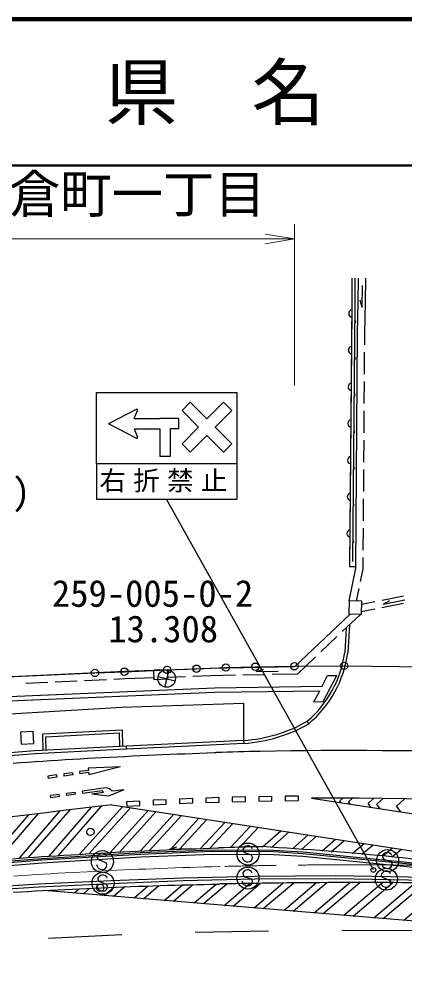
# Model space of a CAD drawing. Units: millimetres, scale not verified. Extents: x 40000 to 680000, y 20000 to 380000.
# Drawn here: x 302286 to 328586, y 315218 to 380000 of the extents above; entities that cross this region are included whole.
import ezdxf
from ezdxf.enums import TextEntityAlignment as Align

# ---------------------------------------------------------------- set-up
doc = ezdxf.new("R2010")
doc.units = ezdxf.units.MM
doc.header["$LTSCALE"] = 1000
doc.linetypes.add('CHAIN', pattern=[18.5, 12, -1.5, 3.5, -1.5])
for name, color, linetype, lineweight in [('M-BGD', 7, 'Continuous', 25), ('M-BMK', 2, 'CHAIN', 13), ('M-BMK-ROW', 30, 'Continuous', 25), ('M-BMK-SRVR', 3, 'Continuous', 25), ('M-STR-HTXT', 7, 'Continuous', 13), ('M-STR-STRC', 7, 'Continuous', 25), ('M-STR-STRD', 7, 'Continuous', 25), ('M-TTL', 2, 'Continuous', 140), ('M-TTL-LINE', 7, 'Continuous', 50)]:
    doc.layers.add(name, color=color, linetype=linetype, lineweight=lineweight)
doc.layers.add('M-BMK-HTXT', color=7, linetype='Continuous')
doc.layers.add('M-TTL-TXT', color=7, linetype='Continuous')
doc.styles.add('ＭＳ ゴシック', font='')
doc.styles.get('ＭＳ ゴシック').set_extended_font_data('MS Gothic')

# ---------------------------------------------------------------- blocks, each defined once
blk = doc.blocks.new('open_arrow')
at = {"color": 0, "linetype": 'Continuous', "lineweight": -2}
blk.add_lwpolyline([(7.5, 1.25), (0, 0), (7.5, -1.25)], dxfattribs=at)

msp = doc.modelspace()

# ---------------------------------------------------------------- linework, layer by layer
at = {"layer": 'M-BGD'}
for p, q in [((324974, 362323), (324956, 360693)), ((325179, 362323), (325165, 360461)), ((325406, 360680), (325424, 362323)), ((325906, 360675), (325924, 362322)), ((325678, 360329), (325694, 361829)), ((324956, 360693), (324813, 342678)), ((324956, 360693), (324955, 360107)), ((325165, 360461), (325009, 343008)), ((325347, 358581), (325406, 360680)), ((325678, 360329), (325533, 360830)), ((325847, 358578), (325906, 360675)), ((324955, 360107), (324812, 342651)), ((325234, 342549), (325347, 358581)), ((325842, 357788), (325847, 358578)), ((325827, 355788), (325838, 357288)), ((325813, 353788), (325824, 355288)), ((325799, 351788), (325810, 353288)), ((325785, 349788), (325796, 351288)), ((325771, 347788), (325782, 349288)), ((325757, 345788), (325768, 347288)), ((325743, 343788), (325754, 345288)), ((325734, 342498), (325739, 343288)), ((324783, 340322), (325234, 342549)), ((325235, 342647), (324812, 342651)), ((325562, 341648), (325734, 342498)), ((325291, 340309), (325463, 341158)), ((324783, 340322), (324760, 339422)), ((325646, 340299), (324783, 340322)), ((325623, 339400), (325646, 340299)), ((325641, 340105), (326529, 340281)), ((327013, 339867), (328485, 340158)), ((327020, 340378), (328491, 340669)), ((327095, 340104), (328566, 340395)), ((327095, 340104), (327556, 340348)), ((325628, 339593), (326523, 339770)), ((324843, 339420), (321050, 335830)), ((325551, 339401), (324310, 338227)), ((325623, 339400), (324760, 339422)), ((324588, 338490), (324484, 336796)), ((324801, 338692), (324683, 336777)), ((323947, 337883), (322857, 336852)), ((322494, 336508), (321253, 335334)), ((312387, 335624), (311474, 335589)), ((311500, 334939), (311474, 335589)), ((312387, 335624), (312413, 334975)), ((315317, 335707), (312388, 335601)), ((321050, 335830), (315317, 335707)), ((318440, 335499), (318937, 335660)), ((309490, 335497), (299480, 335035)), ((308255, 334939), (306757, 334870)), ((309510, 334997), (308755, 334962)), ((311475, 335568), (309490, 335497)), ((311495, 335069), (309510, 334997)), ((312413, 334975), (311500, 334939)), ((313620, 335145), (312408, 335102)), ((315332, 335207), (314120, 335164)), ((317043, 335244), (315332, 335207)), ((319042, 335287), (317543, 335255)), ((318440, 335499), (319940, 335531)), ((321253, 335334), (319542, 335297)), ((322931, 334495), (323308, 335222)), ((323013, 333457), (323936, 335240)), ((323308, 335222), (323936, 335240)), ((301587, 333804), (315619, 334392)), ((304259, 334755), (302761, 334686)), ((306257, 334847), (304759, 334778)), ((315619, 334392), (322931, 334495)), ((301604, 333505), (315628, 334092)), ((315628, 334092), (322774, 334193)), ((322384, 333440), (322774, 334193)), ((309296, 333039), (301653, 332606)), ((317607, 333312), (309296, 333039)), ((317607, 330826), (317607, 333312)), ((322384, 333440), (323013, 333457)), ((322028, 331939), (321929, 332112)), ((302416, 331399), (303244, 331444)), ((302463, 330550), (302416, 331399)), ((303290, 330596), (303244, 331444)), ((303900, 331250), (309327, 331538)), ((303938, 330116), (303900, 331250)), ((304106, 331061), (309134, 331328)), ((304138, 330123), (304106, 331061)), ((309166, 330391), (309134, 331328)), ((309366, 330398), (309327, 331538)), ((302463, 330550), (303290, 330596)), ((309607, 330410), (303370, 330087)), ((309618, 330210), (309607, 330410)), ((317610, 330803), (309608, 330410)), ((317620, 330604), (309618, 330210)), ((317620, 330604), (317610, 330803)), ((303370, 330087), (293059, 329269)), ((303383, 329887), (293074, 329070)), ((309618, 330210), (303383, 329887)), ((310560, 323159), (315477, 323342)), ((312542, 323379), (313036, 323548)), ((312542, 323379), (314041, 323435)), ((315477, 323342), (319631, 323325)), ((319631, 323325), (321645, 323200)), ((295910, 322127), (303833, 322754)), ((303833, 322754), (310560, 323159)), ((321645, 323200), (336593, 321731))]:
    msp.add_line(p, q, dxfattribs=at)
for centre in [(307149, 324566), (307820, 320755)]:
    msp.add_circle(centre, 250, dxfattribs=at)
for centre, radius, start, end in [((325006, 359918), 256, 102.22424, 256.86347), ((325155, 359354), 75, 269.48827, 89.48827), ((324986, 357418), 256, 102.22424, 256.86347), ((325133, 356854), 75, 269.48827, 89.48827), ((324966, 354918), 256, 102.22424, 256.86347), ((325111, 354354), 75, 269.48827, 89.48827), ((324946, 352418), 256, 102.22424, 256.86347), ((325088, 351854), 75, 269.48827, 89.48827), ((324926, 349918), 256, 102.22424, 256.86347), ((325066, 349354), 75, 269.48827, 89.48827), ((324907, 347418), 256, 102.22424, 256.86347), ((325044, 346854), 75, 269.48827, 89.48827), ((324887, 344918), 256, 102.22424, 256.86347), ((325021, 344354), 75, 269.48827, 89.48827), ((317007, 337835), 7549, 310.69664, 352.08874), ((317033, 337827), 7722, 310.31103, 352.18311), ((316916, 340875), 10096, 273.92196, 299.77453), ((316916, 340875), 10296, 273.92196, 299.77453)]:
    msp.add_arc(centre, radius, start, end, dxfattribs=at)
at = {"layer": 'M-BMK'}
msp.add_lwpolyline([(301936, 321557), (302434, 321590), (302933, 321621), (303433, 321652), (303932, 321683), (304431, 321713), (304930, 321742), (305429, 321770), (305928, 321798), (306428, 321825), (306927, 321851), (307426, 321876), (307926, 321901), (308425, 321926), (308924, 321949), (309424, 321972), (309923, 321994), (310423, 322016), (310923, 322036), (311422, 322057), (311922, 322076), (312421, 322094), (312921, 322112), (313421, 322130), (313921, 322146), (314420, 322162), (314920, 322177), (315420, 322191), (315920, 322205), (315987, 322206)], dxfattribs=at)
msp.add_arc((324895, -17677), 340000, 54.28853, 91.50122, dxfattribs=at)
at = {"layer": 'M-BMK-ROW'}
for p, q in [((309467, 335492), (312385, 335613)), ((312385, 335613), (314382, 335697)), ((314382, 335697), (316386, 335777)), ((316386, 335777), (318394, 335832)), ((318394, 335832), (321050, 335860)), ((321050, 335860), (324439, 335891)), ((324439, 335891), (334249, 335753)), ((301464, 335151), (307461, 335403)), ((307461, 335403), (309467, 335492))]:
    msp.add_line(p, q, dxfattribs=at)
for centre in [(307461, 335403), (309467, 335492), (312385, 335613), (314382, 335697), (316386, 335777), (318394, 335832), (321050, 335860), (324439, 335891)]:
    msp.add_circle(centre, 250, dxfattribs=at)
at = {"layer": 'M-BMK-SRVR'}
for p, q in [((312498, 335607), (312200, 334445)), ((311768, 335175), (312930, 334877)), ((311768, 335175), (312930, 334877))]:
    msp.add_line(p, q, dxfattribs=at)
msp.add_circle((312349, 335026), 600, dxfattribs=at)
at = {"layer": 'M-STR-HTXT'}
for p, q in [((321050, 355000), (321050, 366000)), ((135237, 365000), (321050, 365000))]:
    msp.add_line(p, q, dxfattribs=at)
at = {"layer": 'M-STR-STRC'}
for p, q in [((310261, 353379), (308378, 352397)), ((310142, 352750), (310349, 353301)), ((310142, 352750), (311882, 352750)), ((313155, 352750), (311882, 352750)), ((313155, 352750), (313155, 352044)), ((310261, 351415), (308378, 352397)), ((310142, 352044), (311882, 352044)), ((310142, 352044), (310349, 351493)), ((311882, 352044), (311882, 350174)), ((313155, 352044), (312576, 352044)), ((312576, 352044), (312576, 350174)), ((312576, 350174), (311882, 350174)), ((317129, 349668), (317129, 347268)), ((326432, 321973), (312344, 347268)), ((309506, 329720), (310015, 329745)), ((309506, 329720), (310015, 329745)), ((310015, 329745), (310523, 329769)), ((310015, 329745), (310523, 329769)), ((310523, 329769), (311032, 329793)), ((310523, 329769), (311032, 329793)), ((311032, 329793), (311542, 329816)), ((311032, 329793), (311542, 329816)), ((311542, 329816), (312051, 329838)), ((311542, 329816), (312051, 329838)), ((312051, 329838), (312560, 329859)), ((312051, 329838), (312560, 329859)), ((312560, 329859), (313069, 329880)), ((312560, 329859), (313069, 329880)), ((313069, 329880), (313579, 329900)), ((313069, 329880), (313579, 329900)), ((313579, 329900), (314088, 329919)), ((313579, 329900), (314088, 329919)), ((314088, 329919), (314598, 329937)), ((314088, 329919), (314598, 329937)), ((314598, 329937), (315107, 329955)), ((314598, 329937), (315107, 329955)), ((315107, 329955), (315615, 329972)), ((315107, 329955), (315615, 329972)), ((315615, 329972), (315725, 329976)), ((315615, 329972), (315725, 329976)), ((301882, 329261), (302389, 329296)), ((301882, 329261), (302389, 329296)), ((302389, 329296), (302897, 329331)), ((302389, 329296), (302897, 329331)), ((302897, 329331), (303405, 329365)), ((302897, 329331), (303405, 329365)), ((303405, 329365), (303913, 329398)), ((303405, 329365), (303913, 329398)), ((303913, 329398), (304421, 329431)), ((303913, 329398), (304421, 329431)), ((304421, 329431), (304929, 329463)), ((304421, 329431), (304929, 329463)), ((304929, 329463), (305437, 329494)), ((304929, 329463), (305437, 329494)), ((305437, 329494), (305946, 329525)), ((305437, 329494), (305946, 329525)), ((305946, 329525), (306454, 329555)), ((305946, 329525), (306454, 329555)), ((306454, 329555), (306962, 329584)), ((306454, 329555), (306962, 329584)), ((306962, 329584), (307471, 329613)), ((306962, 329584), (307471, 329613)), ((307471, 329613), (307979, 329640)), ((307471, 329613), (307979, 329640)), ((307979, 329640), (308488, 329668)), ((307979, 329640), (308488, 329668)), ((308488, 329668), (308997, 329694)), ((308488, 329668), (308997, 329694)), ((308997, 329694), (309506, 329720)), ((308997, 329694), (309506, 329720)), ((304834, 328451), (304240, 328367)), ((304834, 328451), (304855, 328303)), ((305923, 328605), (305329, 328521)), ((305329, 328521), (305350, 328373)), ((305944, 328457), (305350, 328373)), ((305923, 328605), (305944, 328457)), ((307012, 328759), (306418, 328675)), ((306418, 328675), (306439, 328527)), ((307033, 328611), (306439, 328527)), ((309201, 328993), (306991, 328908)), ((309201, 328993), (306991, 328908)), ((306991, 328908), (307012, 328759)), ((306991, 328908), (307012, 328759)), ((307033, 328611), (307054, 328462)), ((307033, 328611), (307054, 328462)), ((309201, 328993), (307054, 328462)), ((309201, 328993), (307054, 328462)), ((304240, 328367), (304261, 328219)), ((304240, 328367), (304261, 328219)), ((304855, 328303), (304261, 328219)), ((305521, 327197), (306115, 327281)), ((305542, 327048), (305521, 327197)), ((306136, 327132), (306115, 327281)), ((308189, 327574), (306610, 327351)), ((306631, 327202), (306610, 327351)), ((306631, 327202), (307918, 327384)), ((308038, 327250), (307246, 327138)), ((308038, 327250), (307246, 327138)), ((309425, 327446), (308377, 326995)), ((309425, 327446), (308632, 327334)), ((305026, 327127), (304432, 327043)), ((304453, 326894), (304432, 327043)), ((304453, 326894), (304432, 327043)), ((305047, 326978), (304453, 326894)), ((305047, 326978), (305026, 327127)), ((306136, 327132), (305542, 327048)), ((308377, 326995), (307246, 327138)), ((308377, 326995), (307246, 327138)), ((322219, 326857), (348948, 322762)), ((324342, 326862), (324148, 326680)), ((324246, 326547), (324148, 326680)), ((324998, 326861), (324747, 326625)), ((324875, 326450), (324747, 326625)), ((326451, 326854), (326077, 326503)), ((326273, 326236), (326077, 326503)), ((327103, 326849), (326676, 326448)), ((328547, 326833), (328006, 326326)), ((302310, 322775), (305099, 325999)), ((302943, 322819), (305762, 326078)), ((304346, 322913), (307234, 326251)), ((304976, 322953), (307896, 326328)), ((306405, 323041), (309358, 326299)), ((307047, 323078), (309891, 326217)), ((308498, 323155), (311116, 326042)), ((308620, 326412), (348670, 320275)), ((309139, 323191), (311639, 325949)), ((326902, 326140), (326676, 326448)), ((328300, 325926), (328006, 326326)), ((300260, 322622), (302958, 325740)), ((300899, 322673), (303623, 325821)), ((310557, 323267), (312824, 325768)), ((311188, 323293), (313357, 325686)), ((312605, 323367), (314542, 325505)), ((313224, 323381), (315075, 325423)), ((314642, 323433), (316325, 325231)), ((315282, 323457), (316864, 325149)), ((316700, 323509), (318062, 324965)), ((317327, 323521), (318601, 324883)), ((318879, 323557), (320117, 324650)), ((319511, 323515), (320697, 324562)), ((320912, 323418), (321984, 324364)), ((321541, 323373), (322564, 324275)), ((322933, 323267), (323851, 324078)), ((323557, 323219), (324431, 323989)), ((310329, 323252), (310829, 323276)), ((310329, 323252), (310829, 323276)), ((310829, 323276), (311329, 323299)), ((310829, 323276), (311329, 323299)), ((311329, 323299), (311829, 323322)), ((311829, 323322), (312328, 323344)), ((312328, 323344), (312828, 323365)), ((312828, 323365), (313328, 323385)), ((312828, 323365), (313328, 323385)), ((313328, 323385), (313828, 323405)), ((313828, 323405), (314328, 323423)), ((313828, 323405), (314328, 323423)), ((314328, 323423), (314828, 323442)), ((314328, 323423), (314828, 323442)), ((314828, 323442), (315328, 323459)), ((314828, 323442), (315328, 323459)), ((315328, 323459), (315828, 323476)), ((315328, 323459), (315828, 323476)), ((315828, 323476), (315896, 323478)), ((315828, 323476), (315896, 323478)), ((317550, 323419), (317538, 323334)), ((317538, 323334), (317602, 323197)), ((317646, 323523), (317550, 323419)), ((317744, 323593), (317646, 323523)), ((317869, 323618), (317744, 323593)), ((317956, 323606), (317869, 323618)), ((318064, 323552), (317956, 323606)), ((318146, 323496), (318064, 323552)), ((318172, 323412), (318146, 323496)), ((324991, 323102), (325814, 323777)), ((325634, 323047), (326411, 323686)), ((327057, 322922), (327739, 323482)), ((327696, 322865), (328337, 323391)), ((301839, 322741), (302338, 322777)), ((301839, 322741), (302338, 322777)), ((302338, 322777), (302837, 322811)), ((302338, 322777), (302837, 322811)), ((302837, 322811), (303336, 322846)), ((302837, 322811), (303336, 322846)), ((303336, 322846), (303836, 322879)), ((303336, 322846), (303836, 322879)), ((303836, 322879), (304335, 322912)), ((303836, 322879), (304335, 322912)), ((304335, 322912), (304834, 322944)), ((304335, 322912), (304834, 322944)), ((304834, 322944), (305333, 322975)), ((304834, 322944), (305333, 322975)), ((305333, 322975), (305833, 323006)), ((305333, 322975), (305833, 323006)), ((305833, 323006), (306332, 323036)), ((305833, 323006), (306332, 323036)), ((306332, 323036), (306832, 323066)), ((306332, 323036), (306832, 323066)), ((306832, 323066), (307331, 323095)), ((306832, 323066), (307331, 323095)), ((307331, 323095), (307831, 323123)), ((307331, 323095), (307831, 323123)), ((307625, 322908), (307614, 322823)), ((307614, 322823), (307678, 322686)), ((307722, 323012), (307625, 322908)), ((307678, 322686), (307791, 322631)), ((307820, 323082), (307722, 323012)), ((307791, 322631), (308191, 322490)), ((307944, 323107), (307820, 323082)), ((307831, 323123), (308330, 323150)), ((307831, 323123), (308330, 323150)), ((308031, 323095), (307944, 323107)), ((308140, 323041), (308031, 323095)), ((308222, 322985), (308140, 323041)), ((308248, 322901), (308222, 322985)), ((308330, 323150), (308830, 323177)), ((308330, 323150), (308830, 323177)), ((308830, 323177), (309330, 323203)), ((308830, 323177), (309330, 323203)), ((309330, 323203), (309829, 323228)), ((309330, 323203), (309829, 323228)), ((309829, 323228), (310329, 323252)), ((309829, 323228), (310329, 323252)), ((317540, 322753), (317511, 322835)), ((317603, 322620), (317540, 322753)), ((317602, 323197), (317715, 323142)), ((317681, 322564), (317603, 322620)), ((317715, 323142), (318115, 323001)), ((318153, 322701), (318100, 322590)), ((318115, 323001), (318175, 322872)), ((318175, 322872), (318153, 322701)), ((327056, 322971), (327044, 322886)), ((327044, 322886), (327109, 322749)), ((327153, 323075), (327056, 322971)), ((327109, 322749), (327222, 322694)), ((327251, 323145), (327153, 323075)), ((327222, 322694), (327621, 322553)), ((327375, 323170), (327251, 323145)), ((327462, 323158), (327375, 323170)), ((327570, 323104), (327462, 323158)), ((327653, 323048), (327570, 323104)), ((327679, 322964), (327653, 323048)), ((307616, 322242), (307587, 322324)), ((307679, 322108), (307616, 322242)), ((307757, 322053), (307679, 322108)), ((307866, 321997), (307757, 322053)), ((307957, 321985), (307866, 321997)), ((308082, 322006), (307957, 321985)), ((308176, 322078), (308082, 322006)), ((308229, 322190), (308176, 322078)), ((308191, 322490), (308251, 322361)), ((308251, 322361), (308229, 322190)), ((317791, 322508), (317681, 322564)), ((317857, 321984), (317732, 321959)), ((317881, 322496), (317791, 322508)), ((317944, 321972), (317857, 321984)), ((318006, 322517), (317881, 322496)), ((318052, 321918), (317944, 321972)), ((318100, 322590), (318006, 322517)), ((327047, 322305), (327017, 322387)), ((327110, 322172), (327047, 322305)), ((327188, 322116), (327110, 322172)), ((327297, 322060), (327188, 322116)), ((327387, 322048), (327297, 322060)), ((327513, 322069), (327387, 322048)), ((327607, 322141), (327513, 322069)), ((327660, 322253), (327607, 322141)), ((327621, 322553), (327682, 322424)), ((327682, 322424), (327660, 322253)), ((307667, 321430), (307656, 321345)), ((307656, 321345), (307720, 321208)), ((307764, 321534), (307667, 321430)), ((307862, 321604), (307764, 321534)), ((307986, 321629), (307862, 321604)), ((308073, 321617), (307986, 321629)), ((308182, 321563), (308073, 321617)), ((308264, 321507), (308182, 321563)), ((308290, 321423), (308264, 321507)), ((317538, 321785), (317526, 321700)), ((317526, 321700), (317590, 321563)), ((317634, 321889), (317538, 321785)), ((317590, 321563), (317704, 321508)), ((317732, 321959), (317634, 321889)), ((317704, 321508), (318103, 321367)), ((318134, 321862), (318052, 321918)), ((318103, 321367), (318163, 321238)), ((318160, 321778), (318134, 321862)), ((326976, 321705), (326964, 321620)), ((326964, 321620), (327029, 321483)), ((327072, 321809), (326976, 321705)), ((327029, 321483), (327142, 321428)), ((327171, 321879), (327072, 321809)), ((327142, 321428), (327541, 321287)), ((327295, 321904), (327171, 321879)), ((327382, 321892), (327295, 321904)), ((327490, 321838), (327382, 321892)), ((327573, 321782), (327490, 321838)), ((327599, 321698), (327573, 321782)), ((305905, 320667), (306404, 320691)), ((306036, 320401), (306378, 320690)), ((306404, 320691), (306903, 320715)), ((306671, 320349), (307112, 320724)), ((306903, 320715), (307402, 320737)), ((307402, 320737), (307902, 320759)), ((307658, 320764), (307629, 320846)), ((307721, 320630), (307658, 320764)), ((307720, 321208), (307833, 321153)), ((307833, 321153), (308233, 321012)), ((307902, 320759), (308401, 320780)), ((308080, 320232), (308743, 320794)), ((308271, 320712), (308218, 320600)), ((308233, 321012), (308293, 320883)), ((308293, 320883), (308271, 320712)), ((308401, 320780), (308900, 320801)), ((308714, 320180), (309473, 320823)), ((308900, 320801), (309399, 320820)), ((308900, 320801), (309399, 320820)), ((309399, 320820), (309899, 320840)), ((309399, 320820), (309899, 320840)), ((309899, 320840), (310398, 320858)), ((310124, 320064), (311089, 320882)), ((310398, 320858), (310897, 320876)), ((310398, 320858), (310897, 320876)), ((310758, 320011), (311814, 320906)), ((310897, 320876), (311397, 320893)), ((310897, 320876), (311397, 320893)), ((311397, 320893), (311896, 320909)), ((311397, 320893), (311896, 320909)), ((311896, 320909), (312395, 320924)), ((312167, 319895), (313417, 320954)), ((312395, 320924), (312895, 320939)), ((312395, 320924), (312895, 320939)), ((312802, 319843), (314135, 320973)), ((312895, 320939), (313394, 320953)), ((313394, 320953), (313894, 320967)), ((313894, 320967), (314393, 320980)), ((314211, 319727), (315725, 321010)), ((314393, 320980), (314893, 320991)), ((314845, 319674), (316438, 321024)), ((314893, 320991), (315392, 321003)), ((315392, 321003), (315892, 321013)), ((315392, 321003), (315892, 321013)), ((315892, 321013), (315961, 321015)), ((315892, 321013), (315961, 321015)), ((316255, 319558), (318015, 321050)), ((316889, 319506), (318721, 321059)), ((317528, 321119), (317499, 321201)), ((317592, 320986), (317528, 321119)), ((317669, 320931), (317592, 320986)), ((317779, 320874), (317669, 320931)), ((317869, 320862), (317779, 320874)), ((317995, 320883), (317869, 320862)), ((318088, 320956), (317995, 320883)), ((318141, 321067), (318088, 320956)), ((318163, 321238), (318141, 321067)), ((318298, 319390), (320296, 321083)), ((318933, 319337), (321002, 321092)), ((320342, 319221), (322566, 321106)), ((320976, 319169), (323266, 321110)), ((322386, 319052), (324817, 321113)), ((323020, 319000), (325513, 321113)), ((324429, 318884), (327052, 321106)), ((325064, 318832), (327741, 321101)), ((326473, 318715), (329269, 321085)), ((326967, 321039), (326937, 321121)), ((327030, 320906), (326967, 321039)), ((327107, 320851), (327030, 320906)), ((327107, 318663), (329953, 321075)), ((327217, 320794), (327107, 320851)), ((327307, 320782), (327217, 320794)), ((327433, 320804), (327307, 320782)), ((327526, 320876), (327433, 320804)), ((327579, 320987), (327526, 320876)), ((327541, 321287), (327602, 321158)), ((327602, 321158), (327579, 320987)), ((328517, 318547), (331497, 321073)), ((301914, 320452), (302412, 320481)), ((301914, 320452), (302412, 320481)), ((302412, 320481), (302911, 320510)), ((302412, 320481), (302911, 320510)), ((302911, 320510), (303410, 320538)), ((302911, 320510), (303410, 320538)), ((303410, 320538), (303909, 320565)), ((303410, 320538), (303909, 320565)), ((303909, 320565), (304408, 320592)), ((303909, 320565), (304408, 320592)), ((343654, 317298), (303993, 320569)), ((304408, 320592), (304907, 320617)), ((304408, 320592), (304907, 320617)), ((304907, 320617), (305406, 320643)), ((304907, 320617), (305406, 320643)), ((305406, 320643), (305905, 320667)), ((305406, 320643), (305905, 320667)), ((307799, 320575), (307721, 320630)), ((307908, 320519), (307799, 320575)), ((307999, 320507), (307908, 320519)), ((308124, 320528), (307999, 320507)), ((308218, 320600), (308124, 320528)), ((304289, 317331), (309284, 317563)), ((314281, 317726), (319280, 317817)), ((324280, 317863), (329280, 317834))]:
    msp.add_line(p, q, dxfattribs=at)
for points in [[(307558, 354534), (317129, 354534), (317129, 349668), (307558, 349668)], [(313393, 353296), (313958, 353862), (315090, 352730), (316221, 353862), (316787, 353296), (315655, 352165), (316787, 351033), (316221, 350468), (315090, 351599), (313958, 350468), (313393, 351033), (314524, 352165)], [(309620, 326623), (309621, 326322), (310520, 326373), (310520, 326673)], [(311419, 326720), (311420, 326420), (312320, 326464), (312319, 326764)], [(313219, 326804), (313220, 326503), (314120, 326540), (314119, 326840)], [(315019, 326873), (315020, 326573), (315920, 326602), (315919, 326902)], [(316819, 326928), (316820, 326628), (317720, 326650), (317719, 326950)], [(318619, 326969), (318620, 326669), (319520, 326684), (319519, 326984)], [(320419, 326995), (320420, 326695), (321320, 326703), (321319, 327005)]]:
    msp.add_lwpolyline(points, close=True, dxfattribs=at)
msp.add_lwpolyline([(307558, 349668), (307558, 347268), (317129, 347268)], dxfattribs=at)
for centre, radius in [((307969, 322543), 750), ((317893, 323055), 750), ((327400, 322607), 750), ((317881, 321421), 750), ((326432, 321973), 165), ((327320, 321341), 750), ((308011, 321065), 750)]:
    msp.add_circle(centre, radius, dxfattribs=at)
for centre, radius, start, end in [((310290, 353324), 63, 339.44397, 117.55283), ((310290, 351471), 63, 242.44719, 20.55606), ((326911, -16344), 346500, 91.35452, 91.84985), ((326911, -16344), 346500, 91.35452, 91.84985), ((324857, -17637), 347750, 80.05754, 91.01115), ((307801, 327159), 254, 20.96713, 62.51084), ((307801, 327159), 254, 20.96713, 62.51084), ((308204, 327072), 502, 31.3958, 91.69356), ((308204, 327072), 502, 31.3958, 91.69356), ((324030, -27614), 354476, 81.97057, 90.29268), ((411059, -552536), 884898, 96.6477, 103.14583), ((326911, -16344), 340000, 91.36108, 91.85645), ((304983, 89489), 234481, 82.18653, 86.61327), ((322787, -18917), 340000, 90.65863, 91.1504), ((325603, -99980), 421094, 88.48142, 90.91501)]:
    msp.add_arc(centre, radius, start, end, dxfattribs=at)
at = {"layer": 'M-STR-STRD'}
for p, q in [((295918, 322027), (303840, 322654)), ((303840, 322654), (310565, 323059)), ((303854, 322455), (310575, 322860)), ((310565, 323059), (315478, 323242)), ((310575, 322860), (315482, 323042)), ((315478, 323242), (319628, 323225)), ((315482, 323042), (319621, 323025)), ((319621, 323025), (321621, 322901)), ((319628, 323225), (321637, 323100)), ((321621, 322901), (336828, 321407)), ((321637, 323100), (336583, 321632)), ((295936, 321828), (303854, 322455)), ((313465, 321420), (308554, 321230)), ((318383, 321534), (313465, 321420)), ((318386, 321334), (313471, 321220)), ((323865, 321566), (318383, 321534)), ((323864, 321366), (318386, 321334)), ((336780, 321146), (323864, 321366)), ((336810, 321345), (323865, 321566)), ((303644, 320995), (296939, 320574)), ((303655, 320796), (296953, 320374)), ((308554, 321230), (303644, 320995)), ((308563, 321031), (303655, 320796)), ((313471, 321220), (308563, 321031))]:
    msp.add_line(p, q, dxfattribs=at)
at = {"layer": 'M-TTL'}
msp.add_line((680000, 380000), (40000, 380000), dxfattribs=at)
at = {"layer": 'M-TTL-LINE'}
msp.add_line((40000, 370000), (680000, 370000), dxfattribs=at)

# ---------------------------------------------------------------- block references
at = {"layer": 'M-STR-HTXT', "xscale": 267, "yscale": 267, "rotation": 180}
msp.add_blockref('open_arrow', (321050, 365000), dxfattribs=at)

# ---------------------------------------------------------------- texts
at = {"layer": 'M-BGD', "style": 'ＭＳ ゴシック'}
msp.add_text('(空)', height=1833, dxfattribs=at).set_placement((298061, 346304), align=Align.BOTTOM_LEFT)
at = {"layer": 'M-BMK-HTXT', "style": 'ＭＳ ゴシック'}
msp.add_text('伊倉町一丁目', height=2566, dxfattribs=at).set_placement((298102, 366016), align=Align.BOTTOM_LEFT)
at = {"layer": 'M-BMK-SRVR', "style": 'ＭＳ ゴシック'}
for s, p in [('259-005-0-2', (304527, 341749)), ('13.308', (308371, 339330))]:
    msp.add_text(s, height=1833, dxfattribs=at).set_placement(p, align=Align.TOP_LEFT)
at = {"layer": 'M-STR-STRC', "insert": (312377, 348448), "char_height": 1320, "attachment_point": 5, "style": 'ＭＳ ゴシック'}
msp.add_mtext('\\T1.28;右折禁止', dxfattribs=at)
at = {"layer": 'M-TTL-TXT', "style": 'ＭＳ ゴシック'}
msp.add_text('県\u3000名', height=3666, dxfattribs=at).set_placement((315625, 375000), align=Align.MIDDLE_CENTER)

doc.saveas('drawing.dxf')
